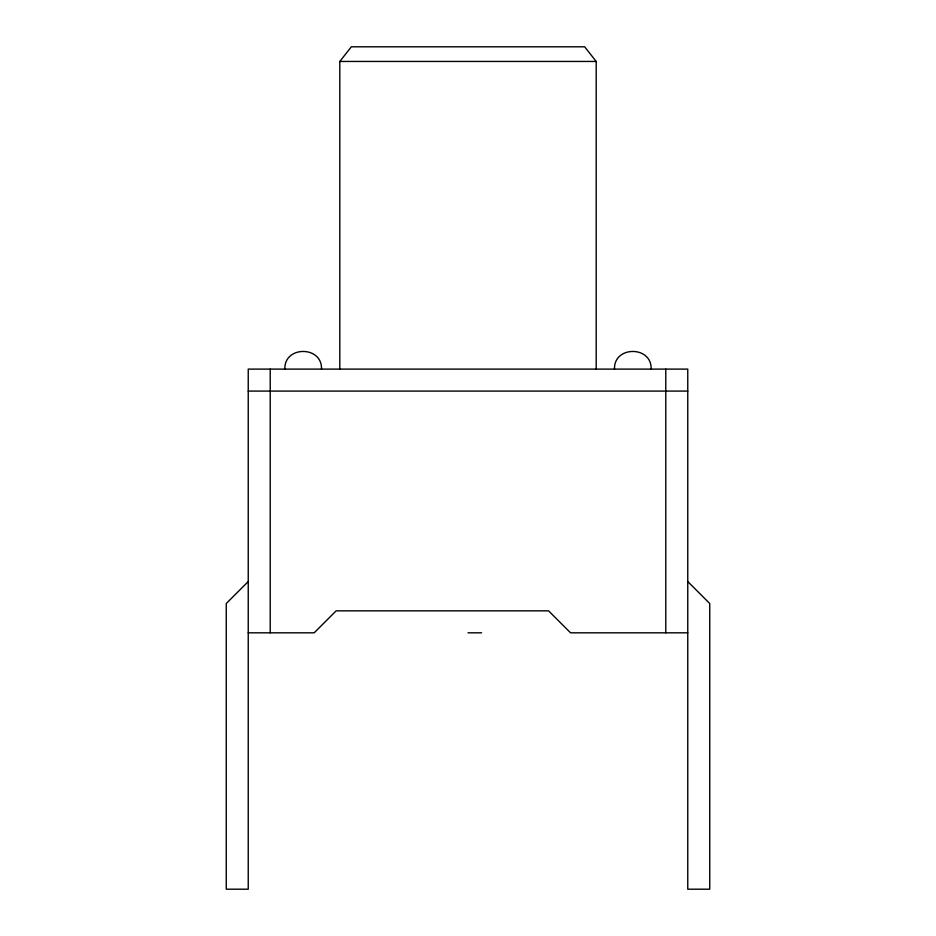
<?xml version="1.0" encoding="UTF-8"?>
<svg xmlns="http://www.w3.org/2000/svg" width="936" height="936" viewBox="0 0 936 936"><rect width="100%" height="100%" fill="white"/><g stroke="black" fill="none" stroke-linecap="round" stroke-linejoin="round"><path stroke-width="1.4" d="M284.872 369.112C283.982 345.583 322.382 345.583 321.493 369.112M614.507 369.112C613.618 345.583 652.018 345.583 651.128 369.112M339.803 369.112L339.803 61.448L351.351 46.8L584.649 46.8L596.197 61.448L596.197 369.112M248.239 581.537L226.266 603.521L226.266 889.2L248.239 889.2L248.239 369.112L687.761 369.112L687.761 889.2L709.734 889.2L709.734 603.521L687.761 581.537M339.803 61.448L596.197 61.448M248.239 391.084L687.761 391.084M248.239 632.818L314.168 632.818L336.141 610.845L548.578 610.845L570.55 632.818L687.761 632.818M468 632.818L481.63 632.818M665.777 369.112L665.777 632.818M270.223 369.112L270.223 632.818"/></g></svg>
